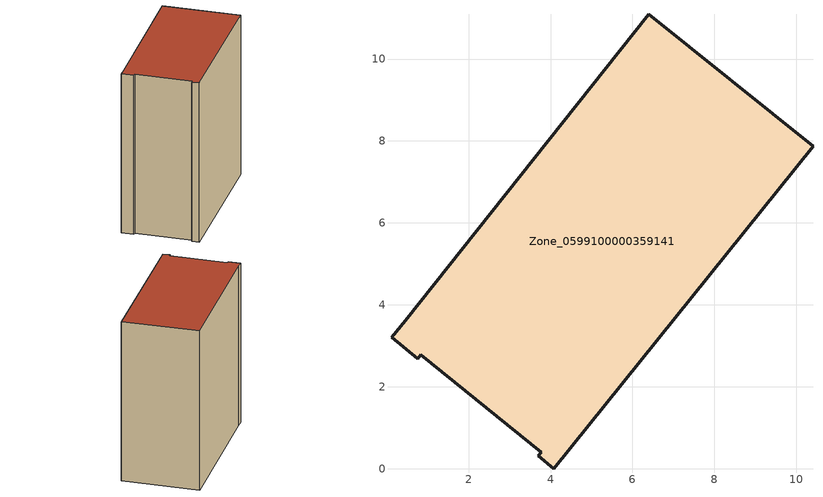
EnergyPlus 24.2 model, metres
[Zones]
Zone_0599100000359141
 floor ground (C_G): 0.45,3.62 6.4,11.09 10.41,7.87 4.08,0 3.7,0.31 3.77,0.4 0.83,2.78 0.76,2.69 0.12,3.2 z3.65
 wall outside (C_F): 6.4,11.09 0.45,3.62 0.12,3.2 0.76,2.69 0.83,2.78 3.77,0.4 3.7,0.31 4.08,0 10.41,7.87 6.4,11.09 z3.65:14.85
 roof outside (C_R): 0.45,3.62 0.12,3.2 0.76,2.69 0.83,2.78 3.77,0.4 3.7,0.31 4.08,0 10.41,7.87 6.4,11.09 z14.85
[BUILDING]
Pand.0599100000359141: North Axis=0; Terrain=City; Loads Convergence Tolerance Value=0.04; Temperature Convergence Tolerance Value=0.4; Solar Distribution=FullExterior; Maximum Number of Warmup Days=25; Minimum Number of Warmup Days=1
[Site:Location]
Rotterdam.The.Hague.AP_ZH_NLD Design_Conditions: Latitude=51.96; Longitude=4.45; Time Zone=1; Elevation=-4.5
[SITE:GROUNDTEMPERATURE:BUILDINGSURFACE]
18, 18, 18, 18, 18, 18, 18, 18, 18, 18, 18, 18
[MATERIAL] Thermal Absorptance=0.9; Solar Absorptance=0.7; Visible Absorptance=0.7
Name | Roughness | Thickness | Conductivity | Density | Specific Heat
G.TI.1992-2005 | MediumSmooth | 0.15 | 0.06 | 540 | 1210
F.TI.1992-2005 | Rough | 0.3 | 0.12 | 1920 | 840
R.TI.1992-2005 | MediumRough | 0.2 | 0.08 | 1500 | 1000
[CONSTRUCTION]
C_G: G.TI.1992-2005
C_F: F.TI.1992-2005
C_R: R.TI.1992-2005
[ZONE]
Zone_0599100000359141: Type=1; Multiplier=1; Ceiling Height=Autocalculate; Volume=Autocalculate; Floor Area=autocalculate; Part of Total Floor Area=Yes
[ZONEINFILTRATION:DESIGNFLOWRATE]
Infil_Zone_0599100000359141: Zone or ZoneList or Space or SpaceList=Zone_0599100000359141; Schedule=AlwaysOn; Design Flow Rate Calculation Method=Flow/Area; Flow Rate per Floor Area=0.0015; Constant Term Coefficient=1; Temperature Term Coefficient=0; Velocity Term Coefficient=0; Velocity Squared Term Coefficient=0
[HVACTEMPLATE:ZONE:IDEALLOADSAIRSYSTEM]
Zone_0599100000359141: Maximum Heating Supply Air Temperature=50; Minimum Cooling Supply Air Temperature=13; Maximum Heating Supply Air Humidity Ratio=0.0156; Minimum Cooling Supply Air Humidity Ratio=0.0077; Heating Limit=NoLimit; Cooling Limit=NoLimit; Dehumidification Control Type=ConstantSensibleHeatRatio; Cooling Sensible Heat Ratio=0.7; Dehumidification Setpoint=60; Humidification Control Type=None; Humidification Setpoint=30; Outdoor Air Method=None; Outdoor Air Flow Rate per Person=0.00944; Outdoor Air Flow Rate per Zone Floor Area=0; Outdoor Air Flow Rate per Zone=0; Demand Controlled Ventilation Type=None; Outdoor Air Economizer Type=NoEconomizer; Heat Recovery Type=None; Sensible Heat Recovery Effectiveness=0.7; Latent Heat Recovery Effectiveness=0.65
[ZONECONTROL:THERMOSTAT]
ThermostatControl_Zone_0599100000359141: Zone or ZoneList=Zone_0599100000359141; Control Type Schedule=DualSetpointControlType; Control 1=Thermostat_Zone_0599100000359141; Temperature Difference Between Cutout And Setpoint=0
[THERMOSTATSETPOINT:DUALSETPOINT]
Thermostat_Zone_0599100000359141: Heating Setpoint Temperature Schedule=HeatingSetpoint_Zone_0599100000359141; Cooling Setpoint Temperature Schedule=CoolingSetpoint_Zone_0599100000359141
[SCHEDULE:COMPACT]
HeatingSetpoint_Zone_0599100000359141: Through: 12/31, For: AllDays, Until: 24:00, 21
CoolingSetpoint_Zone_0599100000359141: Through: 12/31, For: AllDays, Until: 24:00, 24
DualSetpointControlType: Through: 12/31, For: AllDays, Until: 24:00, 4
AlwaysOn: Through: 12/31, For: AllDays, Until: 24:00, 1
